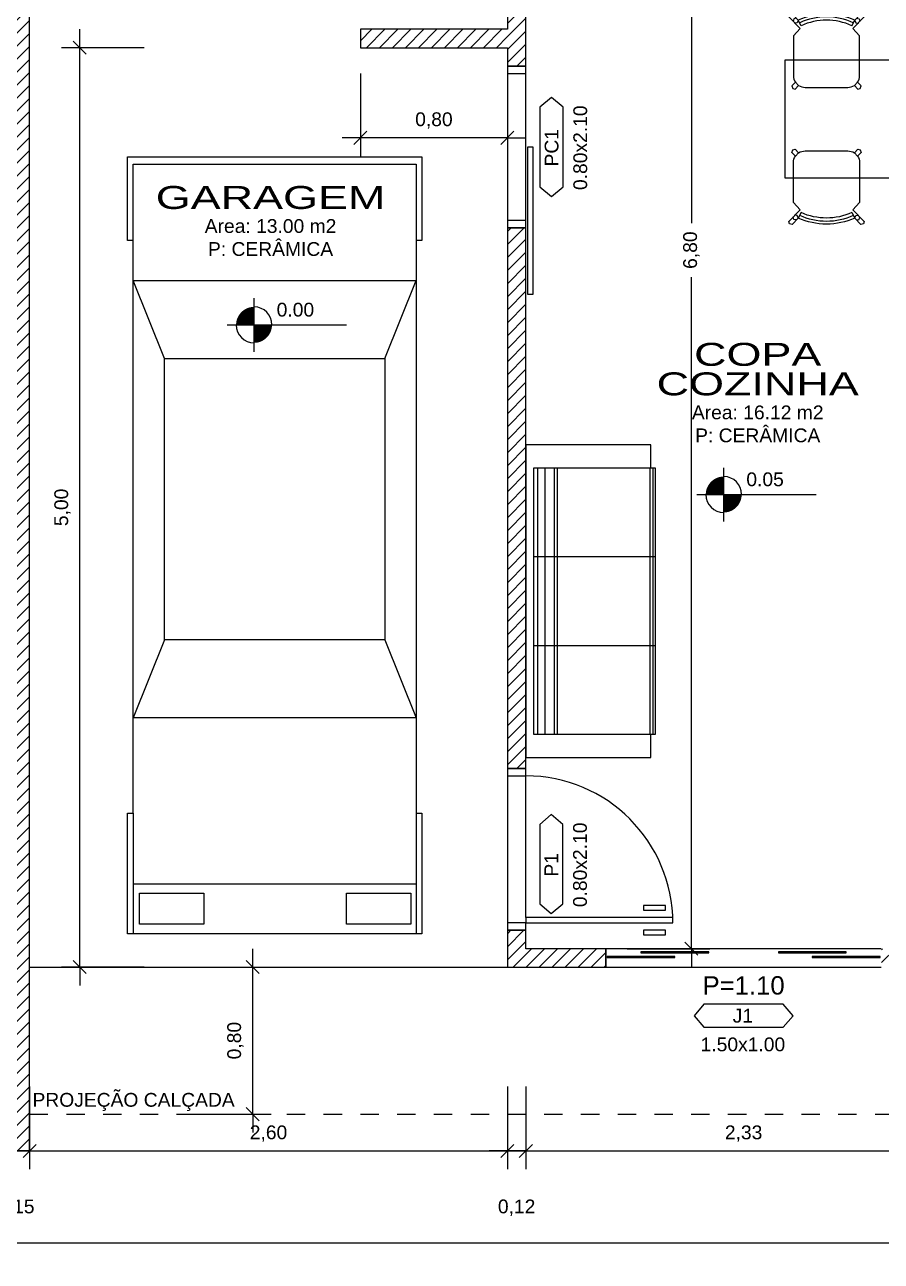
# Model space of a CAD drawing. Header units: metres. Extents: x 49 to 320, y -91 to 27.
# Drawn here: x 153.63 to 158.29, y 4.59 to 11.31 of the extents above; entities that cross this region are included whole.
import ezdxf
from ezdxf.enums import TextEntityAlignment as Align

# ---------------------------------------------------------------- set-up
doc = ezdxf.new("R2010")
doc.units = ezdxf.units.M
doc.header["$LTSCALE"] = 0.2
doc.linetypes.add('DASHED', pattern=[0.75, 0.5, -0.25])
for name, color, linetype in [('ARQ-___-___-CTA', 240, 'Continuous'), ('ARQ-___-___-LEG', 3, 'Continuous'), ('ARQ-___-___-TXT', 4, 'Continuous'), ('ARQ-___-___-VST', 9, 'Continuous'), ('ARQ-ALV', 6, 'Continuous'), ('ARQ-ALV-___-HTC', 13, 'Continuous'), ('ARQ-CXO', 2, 'Continuous'), ('ARQ-DVI', 1, 'Continuous'), ('ARQ-EQP-___-INT', 7, 'Continuous'), ('ARQ-MOB-___-INT', 7, 'Continuous'), ('ARQ-PIS', 2, 'Continuous')]:
    doc.layers.add(name, color=color, linetype=linetype)
doc.styles.add('REGUA100', font='arial.ttf')
doc.styles.add('REGUA60', font='arial.ttf')
doc.styles.add('REGUA80', font='arial.ttf')
doc.dimstyles.new('Active3D', dxfattribs={"dimtxt": 1.5, "dimasz": 0.01, "dimexe": 2, "dimexo": 3, "dimgap": 0.98, "dimtad": 1, "dimlfac": -1, "dimrnd": 0.005, "dimzin": 0, "dimtxsty": 'REGUA60', "dimblk": 'COTATR', "dimcen": 4, "dimdle": 4, "dimclrt": 2, "dimadec": 0, "dimazin": 0, "dimtfac": 1, "dimtmove": 2, "dimatfit": 2, "dimfxl": 1, "dimarcsym": 0})
pattern_1 = [(45, (187.28258, -1), (-0.03535534, 0.03535534), [])]

# ---------------------------------------------------------------- blocks, each defined once
blk = doc.blocks.new('ACVEIC22')
at = {"color": 0}
blk.add_lwpolyline([(77, 180.74), (80, 180.74), (80, 226.21), (-80, 226.21), (-80, 180.74), (-77, 180.74), (-77, -130.66), (-80, -130.66), (-80, -196.28), (80, -196.28), (80, -130.66), (77, -130.66)], close=True, dxfattribs=at)
at = {"layer": 'ARQ-EQP-___-INT'}
for p, q in [((77, 222.31), (-77, 222.31)), ((-77, 222.31), (-77, 180.74)), ((77, 180.74), (77, 222.31)), ((77, 158.93), (-77, 158.93)), ((-60, 116.64), (-77, 158.93)), ((60, 116.64), (77, 158.93)), ((-60, -36.48), (-77, -78.77)), ((60, -36.48), (77, -78.77)), ((-77, -78.77), (77, -78.77)), ((-77, -130.66), (-77, -196.28)), ((77, -130.66), (77, -196.28)), ((-77, -169.29), (77, -169.29))]:
    blk.add_line(p, q, dxfattribs=at)
for points in [[(60, 116.64), (-60, 116.64), (-60, -36.48), (60, -36.48)], [(-39.03, -191.08), (-39.03, -174.28), (-74.03, -174.28), (-74.03, -191.08)], [(73.64, -191.08), (73.64, -174.28), (38.64, -174.28), (38.64, -191.08)]]:
    blk.add_lwpolyline(points, close=True, dxfattribs=at)
blk = doc.blocks.new('MBSOF232')
at = {"color": 0}
blk.add_lwpolyline([(100, 80), (-100, 80), (-100, 0), (-85, 0), (-85, -3), (85, -3), (85, 0), (100, 0)], close=True, dxfattribs=at)
at = {"layer": 'ARQ-MOB-___-INT'}
for p, q in [((85, 72.61), (-85, 72.61)), ((-28.51, -3), (-28.51, 75)), ((28.33, -3), (28.33, 75)), ((85, 67.93), (-85, 67.93)), ((85, 61.9), (-85, 61.9)), ((85, 59.89), (-85, 59.89)), ((85, 0.66), (-85, 0.66)), ((85, -1.35), (-85, -1.35))]:
    blk.add_line(p, q, dxfattribs=at)
blk.add_lwpolyline([(85, 0), (85, 75), (-85, 75), (-85, 0)], dxfattribs=at)
blk = doc.blocks.new('MBCAD4_2')
at = {"color": 0}
blk.add_lwpolyline([(0.02, 49.68, 0.106639), (-19.24, 45.52), (-23.45, 49.88), (-25.13, 49.43), (-25.63, 47.77), (-18.01, 39.93), (-22.5, 34.87), (-22.5, 7.87, 0.159591), (-21.02, 3.34), (-23.5, 0.83), (-22.98, -0.82), (-21.31, -1.27), (-18.97, 1.19, 0.162734), (-14.5, -0.13), (0, -0.13), (14.5, -0.13, 0.162734), (18.97, 1.19), (21.31, -1.27), (22.98, -0.82), (23.5, 0.83), (21.02, 3.34, 0.159591), (22.5, 7.87), (22.5, 34.87), (18.01, 39.93), (25.63, 47.77), (25.13, 49.43), (23.45, 49.88), (19.24, 45.52, 0.106639), (-0.02, 49.68)], format="xyb", dxfattribs=at)
at = {"layer": 'ARQ-MOB-___-INT'}
for p, q in [((-17.22, 41.8), (-19.24, 45.52)), ((17.25, 41.79), (19.24, 45.52)), ((-18.97, 1.19), (-21.02, 3.34)), ((18.97, 1.19), (21.02, 3.34))]:
    blk.add_line(p, q, dxfattribs=at)
for points in [[(-20.47, 46.81), (-22.16, 46.38), (-22.64, 44.7)], [(-19.21, 45.27), (-19.99, 43.71), (-21.73, 43.57)], [(19.21, 45.27), (19.99, 43.71), (21.73, 43.57)], [(20.47, 46.81), (22.16, 46.38), (22.64, 44.7)]]:
    blk.add_lwpolyline(points, dxfattribs=at)
for radius in [43.95, 41.7]:
    blk.add_arc((0, 3.82), radius, 65.57124, 114.39729, dxfattribs=at)
blk = doc.blocks.new('IndEsq1')
blk.add_lwpolyline([(-4.32, 0.44), (4.32, 0.44), (5.38, 1.7), (4.32, 2.96), (-4.32, 2.96), (-5.38, 1.7)], close=True)
at = {"color": 0, "style": 'REGUA60', "width": 1.4}
for tag, p in [('CODESQUAD', (-0.08, 0.95)), ('DIMESQUAD', (-0.08, -2.17))]:
    blk.add_attdef(tag, text='', height=1.5, dxfattribs=at).set_placement(p, align=Align.CENTER)
at = {"color": 0, "style": 'REGUA60', "width": 1.4, "flags": 9}
blk.add_attdef('PEITORIL', text='', height=1.5, dxfattribs=at).set_placement((0.22, -4.49), align=Align.CENTER)
at = {"style": 'REGUA60', "width": 1.4, "flags": 9}
blk.add_attdef('LOCAL', text='', height=1.5, dxfattribs=at).set_placement((-0.08, -6.56), align=Align.CENTER)
blk = doc.blocks.new('IndUni1')
at = {"color": 4, "style": 'REGUA100', "width": 1.4, "flags": 8}
blk.add_attdef('NOME1', text='', height=2.5, dxfattribs=at).set_placement((0.24, 2.99), align=Align.CENTER)
at = {"color": 4, "style": 'REGUA100', "width": 1.4}
blk.add_attdef('NOME2', text='', height=2.5, dxfattribs=at).set_placement((0.24, -0.22), align=Align.CENTER)
at = {"color": 0, "style": 'REGUA60', "width": 1.4}
for tag, p in [('AREA', (0.24, -2.82)), ('PERIM', (0.24, -5.32)), ('PISO', (0.24, -7.82)), ('PAREDE', (0.24, -10.32)), ('TETO', (0.24, -12.82))]:
    blk.add_attdef(tag, text='', height=1.5, dxfattribs=at).set_placement(p, align=Align.CENTER)
blk = doc.blocks.new('COTATR')
at = {"color": 6}
blk.add_line((-71, -71), (71, 71), dxfattribs=at)
at = {"color": 0, "linetype": 'ByBlock'}
blk.add_line((0, 0), (200, 0), dxfattribs=at)
blk = doc.blocks.new('*D113')
at = {"layer": 'ARQ-___-___-CTA', "color": 0, "lineweight": -2, "transparency": 16777216}
for p, q in [((153.6539, 5.536), (153.6539, 5.086)), ((153.5044, 5.186), (153.6534, 5.186))]:
    blk.add_line(p, q, dxfattribs=at)
at = {"layer": 'Defpoints', "color": 0, "transparency": 16777216}
for p in [(153.5039, 5.686), (153.6539, 5.686), (153.6539, 5.186)]:
    blk.add_point(p, dxfattribs=at)
at = {"layer": 'ARQ-___-___-CTA', "color": 0, "lineweight": -2, "transparency": 16777216, "xscale": 0.0005, "yscale": 0.0005, "zscale": 0.0005, "rotation": 180}
blk.add_blockref('COTATR', (153.5039, 5.186), dxfattribs=at)
at = {"layer": 'ARQ-___-___-CTA', "color": 0, "lineweight": -2, "transparency": 16777216, "xscale": 0.0005, "yscale": 0.0005, "zscale": 0.0005}
blk.add_blockref('COTATR', (153.6539, 5.186), dxfattribs=at)
at = {"layer": 'ARQ-___-___-CTA', "color": 2, "transparency": 16777216, "insert": (153.5789, 4.8773), "char_height": 0.075, "attachment_point": 5, "style": 'REGUA60'}
blk.add_mtext('0,15', dxfattribs=at)
blk = doc.blocks.new('*D114')
at = {"layer": 'ARQ-___-___-CTA', "color": 0, "lineweight": -2, "transparency": 16777216}
for p, q in [((156.2539, 5.536), (156.2539, 5.086)), ((153.6544, 5.186), (156.2534, 5.186))]:
    blk.add_line(p, q, dxfattribs=at)
at = {"layer": 'Defpoints', "color": 0, "transparency": 16777216}
for p in [(153.6539, 5.686), (156.2539, 5.686), (156.2539, 5.186)]:
    blk.add_point(p, dxfattribs=at)
at = {"layer": 'ARQ-___-___-CTA', "color": 0, "lineweight": -2, "transparency": 16777216, "xscale": 0.0005, "yscale": 0.0005, "zscale": 0.0005, "rotation": 180}
blk.add_blockref('COTATR', (153.6539, 5.186), dxfattribs=at)
at = {"layer": 'ARQ-___-___-CTA', "color": 0, "lineweight": -2, "transparency": 16777216, "xscale": 0.0005, "yscale": 0.0005, "zscale": 0.0005}
blk.add_blockref('COTATR', (156.2539, 5.186), dxfattribs=at)
at = {"layer": 'ARQ-___-___-CTA', "color": 2, "transparency": 16777216, "insert": (154.9539, 5.2801), "char_height": 0.075, "attachment_point": 5, "style": 'REGUA60'}
blk.add_mtext('2,60', dxfattribs=at)
blk = doc.blocks.new('*D123')
at = {"layer": 'ARQ-___-___-CTA', "color": 0, "lineweight": -2, "transparency": 16777216}
for p, q in [((144.8589, 5.036), (144.8589, 4.586)), ((179.7389, 5.036), (179.7389, 4.586)), ((144.8594, 4.686), (162.3222, 4.686)), ((179.7384, 4.686), (162.6734, 4.686))]:
    blk.add_line(p, q, dxfattribs=at)
at = {"layer": 'Defpoints', "color": 0, "transparency": 16777216}
for p in [(144.8589, 5.186), (179.7389, 5.186), (179.7389, 4.686)]:
    blk.add_point(p, dxfattribs=at)
at = {"layer": 'ARQ-___-___-CTA', "color": 0, "lineweight": -2, "transparency": 16777216, "xscale": 0.0005, "yscale": 0.0005, "zscale": 0.0005, "rotation": 180}
blk.add_blockref('COTATR', (144.8589, 4.686), dxfattribs=at)
at = {"layer": 'ARQ-___-___-CTA', "color": 0, "lineweight": -2, "transparency": 16777216, "xscale": 0.0005, "yscale": 0.0005, "zscale": 0.0005}
blk.add_blockref('COTATR', (179.7389, 4.686), dxfattribs=at)
at = {"layer": 'ARQ-___-___-CTA', "color": 2, "transparency": 16777216, "insert": (162.4978, 4.686), "char_height": 0.075, "attachment_point": 5, "style": 'REGUA60'}
blk.add_mtext('34,88', dxfattribs=at)
blk = doc.blocks.new('*D143')
at = {"layer": 'ARQ-___-___-CTA', "color": 0, "lineweight": -2, "transparency": 16777216}
for p, q in [((155.4539, 11.0459), (155.4539, 10.5959)), ((156.2539, 11.0459), (156.2539, 10.5959)), ((156.2534, 10.6959), (155.4544, 10.6959))]:
    blk.add_line(p, q, dxfattribs=at)
at = {"layer": 'Defpoints', "color": 0, "transparency": 16777216}
for p in [(155.4539, 11.1959), (156.2539, 11.1959), (155.4539, 10.6959)]:
    blk.add_point(p, dxfattribs=at)
at = {"layer": 'ARQ-___-___-CTA', "color": 0, "lineweight": -2, "transparency": 16777216, "xscale": 0.0005, "yscale": 0.0005, "zscale": 0.0005, "rotation": 180}
blk.add_blockref('COTATR', (155.4539, 10.6959), dxfattribs=at)
at = {"layer": 'ARQ-___-___-CTA', "color": 0, "lineweight": -2, "transparency": 16777216, "xscale": 0.0005, "yscale": 0.0005, "zscale": 0.0005}
blk.add_blockref('COTATR', (156.2539, 10.6959), dxfattribs=at)
at = {"layer": 'ARQ-___-___-CTA', "color": 2, "transparency": 16777216, "insert": (155.8539, 10.79), "char_height": 0.075, "attachment_point": 5, "style": 'REGUA60'}
blk.add_mtext('0,80', dxfattribs=at)
blk = doc.blocks.new('*D144')
at = {"layer": 'ARQ-___-___-CTA', "color": 0, "lineweight": -2, "transparency": 16777216}
for p, q in [((154.2771, 11.186), (153.8271, 11.186)), ((153.9271, 6.1865), (153.9271, 11.1855)), ((154.2771, 6.186), (153.8271, 6.186))]:
    blk.add_line(p, q, dxfattribs=at)
at = {"layer": 'Defpoints', "color": 0, "transparency": 16777216}
for p in [(153.9271, 11.186), (154.4271, 11.186), (154.4271, 6.186)]:
    blk.add_point(p, dxfattribs=at)
at = {"layer": 'ARQ-___-___-CTA', "color": 0, "lineweight": -2, "transparency": 16777216, "xscale": 0.0005, "yscale": 0.0005, "zscale": 0.0005}
for p, rotation in [((153.9271, 11.186), 90), ((153.9271, 6.186), 270)]:
    blk.add_blockref('COTATR', p, dxfattribs=dict(at, rotation=rotation))
at = {"layer": 'ARQ-___-___-CTA', "color": 2, "transparency": 16777216, "insert": (153.833, 8.686), "char_height": 0.075, "attachment_point": 5, "rotation": 90, "style": 'REGUA60'}
blk.add_mtext('5,00', dxfattribs=at)
blk = doc.blocks.new('NivelPB')
for p, q in [((0, -2.92), (0, 2.92)), ((-2.92, 0), (10.07, 0))]:
    blk.add_line(p, q)
at = {"const_width": 1.95}
for points in [[(-0.98, 0, -0.414214), (0, 0.98, -0.618034)], [(0, -0.98, 0.414214), (0.98, 0, 0.618034)]]:
    blk.add_lwpolyline(points, format="xyb", dxfattribs=at)
for start, end in [(0, 90), (180, 270)]:
    blk.add_arc((0, 0), 1.95, start, end)
at = {"color": 0, "linetype": 'ByBlock', "style": 'REGUA60', "width": 1.4}
blk.add_attdef('NIVEL', (2.46, 0.9), '', height=1.5, dxfattribs=at)
blk = doc.blocks.new('*D186')
at = {"layer": 'ARQ-___-___-CTA', "color": 0, "lineweight": -2, "transparency": 16777216}
for p, q in [((156.9047, 13.086), (157.3547, 13.086)), ((157.2547, 13.0855), (157.2547, 10.2315)), ((157.2547, 6.2865), (157.2547, 9.9386)), ((156.9047, 6.286), (157.3547, 6.286))]:
    blk.add_line(p, q, dxfattribs=at)
at = {"layer": 'Defpoints', "color": 0, "transparency": 16777216}
for p in [(156.7547, 13.086), (157.2547, 13.086), (156.7547, 6.286)]:
    blk.add_point(p, dxfattribs=at)
at = {"layer": 'ARQ-___-___-CTA', "color": 0, "lineweight": -2, "transparency": 16777216, "xscale": 0.0005, "yscale": 0.0005, "zscale": 0.0005}
for p, rotation in [((157.2547, 13.086), 90), ((157.2547, 6.286), 270)]:
    blk.add_blockref('COTATR', p, dxfattribs=dict(at, rotation=rotation))
at = {"layer": 'ARQ-___-___-CTA', "color": 2, "transparency": 16777216, "insert": (157.2547, 10.0851), "char_height": 0.075, "attachment_point": 5, "rotation": 90, "style": 'REGUA60'}
blk.add_mtext('6,80', dxfattribs=at)
blk = doc.blocks.new('*D246')
at = {"layer": 'ARQ-___-___-CTA', "color": 0, "lineweight": -2, "transparency": 16777216}
for p, q in [((154.518, 6.186), (154.968, 6.186)), ((154.868, 5.3865), (154.868, 6.1855)), ((154.518, 5.386), (154.968, 5.386))]:
    blk.add_line(p, q, dxfattribs=at)
at = {"layer": 'Defpoints', "color": 0, "transparency": 16777216}
for p in [(154.368, 6.186), (154.868, 6.186), (154.368, 5.386)]:
    blk.add_point(p, dxfattribs=at)
at = {"layer": 'ARQ-___-___-CTA', "color": 0, "lineweight": -2, "transparency": 16777216, "xscale": 0.0005, "yscale": 0.0005, "zscale": 0.0005}
for p, rotation in [((154.868, 6.186), 90), ((154.868, 5.386), 270)]:
    blk.add_blockref('COTATR', p, dxfattribs=dict(at, rotation=rotation))
at = {"layer": 'ARQ-___-___-CTA', "color": 2, "transparency": 16777216, "insert": (154.7739, 5.786), "char_height": 0.075, "attachment_point": 5, "rotation": 90, "style": 'REGUA60'}
blk.add_mtext('0,80', dxfattribs=at)

msp = doc.modelspace()

# ---------------------------------------------------------------- hatches: boundary and pattern name
at = {"layer": 'ARQ-ALV-___-HTC'}
h = msp.add_hatch(dxfattribs=at)
h.set_pattern_fill('_U', color=256, scale=0.05, angle=45, style=0, pattern_type=0)
h.set_pattern_definition(pattern_1)
h.paths.add_polyline_path([(153.6539, 5.186), (153.6539, 13.486), (153.5039, 13.486), (153.5039, 5.186)])
h = msp.add_hatch(dxfattribs=at)
h.set_pattern_fill('_U', color=256, scale=0.05, angle=45, style=0, pattern_type=0)
h.set_pattern_definition(pattern_1)
h.paths.add_polyline_path([(156.2539, 7.266), (156.3539, 7.266), (156.3539, 10.206), (156.2539, 10.206)])
h.paths.add_polyline_path([(156.3539, 11.086), (156.3539, 13.086), (156.2539, 13.186), (156.2539, 11.086)])
h.paths.add_polyline_path([(156.2539, 6.386), (156.2539, 6.186), (156.3539, 6.286), (156.3539, 6.386)])
h = msp.add_hatch(dxfattribs=at)
h.set_pattern_fill('_U', color=256, scale=0.05, angle=45, style=0, pattern_type=0)
h.set_pattern_definition(pattern_1)
h.paths.add_polyline_path([(156.2539, 11.186), (156.2539, 11.286), (155.4539, 11.286), (155.4539, 11.186)])
h = msp.add_hatch(dxfattribs=at)
h.set_pattern_fill('_U', color=256, scale=0.05, angle=45, style=0, pattern_type=0)
h.set_pattern_definition(pattern_1)
h.paths.add_polyline_path([(161.2739, 6.186), (162.2239, 6.186), (162.2239, 6.286), (161.2739, 6.286)])
h.paths.add_polyline_path([(159.7739, 6.186), (159.7739, 6.286), (158.2889, 6.286), (158.2889, 6.186)])
h.paths.add_polyline_path([(156.7889, 6.186), (156.7889, 6.286), (156.3539, 6.286), (156.2539, 6.186)])

# ---------------------------------------------------------------- linework, layer by layer
at = {"layer": 'ARQ-___-___-CTA'}
for p, q in [((156.3539, 5.536), (156.3539, 5.086)), ((156.2544, 5.186), (156.3534, 5.186)), ((156.3544, 5.186), (158.7234, 5.186))]:
    msp.add_line(p, q, dxfattribs=at)
at = {"layer": 'ARQ-___-___-VST'}
for p, q in [((158.7239, 11.1175), (157.7639, 11.1175)), ((157.7639, 11.1175), (157.7639, 10.4775)), ((156.2539, 11.046), (156.2539, 10.246)), ((156.3539, 10.246), (156.3539, 11.046)), ((157.7639, 10.4775), (158.7239, 10.4775)), ((156.2539, 7.226), (156.2539, 6.426)), ((156.3539, 6.456), (156.3539, 7.226)), ((156.9939, 6.521), (156.9939, 6.496)), ((157.1139, 6.521), (156.9939, 6.521)), ((156.9939, 6.496), (157.1139, 6.496)), ((157.1139, 6.496), (157.1139, 6.521)), ((156.9939, 6.386), (156.9939, 6.361)), ((157.1139, 6.386), (156.9939, 6.386)), ((156.9939, 6.361), (157.1139, 6.361)), ((157.1139, 6.361), (157.1139, 6.386)), ((158.2879, 6.286), (156.7899, 6.286)), ((156.7899, 6.186), (158.2879, 6.186))]:
    msp.add_line(p, q, dxfattribs=at)
at = {"layer": 'ARQ-___-___-VST', "linetype": 'DASHED'}
msp.add_line((153.6539, 5.386), (162.2239, 5.386), dxfattribs=at)
at = {"layer": 'ARQ-ALV'}
for p, q in [((153.6539, 5.186), (153.6539, 13.486)), ((156.2539, 13.186), (156.2539, 11.286)), ((156.3539, 11.086), (156.3539, 13.086)), ((155.4539, 11.286), (155.4539, 11.186)), ((156.2539, 11.286), (155.4539, 11.286)), ((155.4539, 11.186), (156.2539, 11.186)), ((156.2539, 11.186), (156.2539, 11.086)), ((156.2539, 11.086), (156.3539, 11.086)), ((156.3539, 10.206), (156.2539, 10.206)), ((156.2539, 10.206), (156.2539, 7.266)), ((156.3539, 7.266), (156.3539, 10.206)), ((156.2539, 7.266), (156.3539, 7.266)), ((156.2539, 6.386), (156.2539, 6.186)), ((156.3539, 6.386), (156.2539, 6.386)), ((156.3539, 6.286), (156.3539, 6.386)), ((156.7889, 6.286), (156.3539, 6.286)), ((156.7889, 6.186), (156.7889, 6.286)), ((156.2539, 6.186), (156.7889, 6.186)), ((153.5039, 5.186), (153.6539, 5.186))]:
    msp.add_line(p, q, dxfattribs=at)
at = {"layer": 'ARQ-CXO'}
for p, q in [((156.3539, 11.086), (156.2539, 11.086)), ((156.2539, 11.086), (156.2539, 11.046)), ((156.2539, 11.046), (156.3539, 11.046)), ((156.3539, 11.046), (156.3539, 11.086)), ((156.3939, 10.646), (156.3639, 10.646)), ((156.3639, 10.646), (156.3639, 9.846)), ((156.3939, 9.846), (156.3939, 10.646)), ((156.2539, 10.246), (156.2539, 10.206)), ((156.3539, 10.246), (156.2539, 10.246)), ((156.3539, 10.206), (156.3539, 10.246)), ((156.2539, 10.206), (156.3539, 10.206)), ((156.3639, 9.846), (156.3939, 9.846)), ((156.3539, 7.266), (156.2539, 7.266)), ((156.2539, 7.266), (156.2539, 7.226)), ((156.3539, 7.226), (156.3539, 7.266)), ((156.2539, 7.226), (156.3539, 7.226)), ((157.1539, 6.456), (156.3539, 6.456)), ((156.3539, 6.456), (156.3539, 6.426)), ((157.1539, 6.426), (157.1539, 6.456)), ((156.2539, 6.426), (156.2539, 6.386)), ((156.3539, 6.426), (156.2539, 6.426)), ((156.3539, 6.386), (156.3539, 6.426)), ((156.3539, 6.426), (157.1539, 6.426)), ((156.2539, 6.386), (156.3539, 6.386)), ((156.7899, 6.286), (156.7889, 6.286)), ((156.7889, 6.286), (156.7889, 6.186)), ((156.7899, 6.186), (156.7899, 6.286)), ((156.7889, 6.186), (156.7899, 6.186))]:
    msp.add_line(p, q, dxfattribs=at)
at = {"layer": 'ARQ-DVI'}
for p, q in [((157.3498, 6.2685), (156.9805, 6.2685)), ((156.9805, 6.2685), (156.9805, 6.2635)), ((156.9805, 6.2635), (157.3498, 6.2635)), ((157.3498, 6.2635), (157.3498, 6.2685)), ((158.0973, 6.2685), (157.728, 6.2685)), ((157.728, 6.2685), (157.728, 6.2635)), ((157.728, 6.2635), (158.0973, 6.2635)), ((158.0973, 6.2635), (158.0973, 6.2685)), ((157.1651, 6.2435), (156.7959, 6.2435)), ((156.7959, 6.2435), (156.7959, 6.2385)), ((156.7959, 6.2385), (157.1651, 6.2385)), ((157.1651, 6.2385), (157.1651, 6.2435)), ((158.2819, 6.2435), (157.9126, 6.2435)), ((157.9126, 6.2435), (157.9126, 6.2385)), ((157.9126, 6.2385), (158.2819, 6.2385)), ((158.2819, 6.2385), (158.2819, 6.2435))]:
    msp.add_line(p, q, dxfattribs=at)
at = {"layer": 'ARQ-PIS'}
for p, q in [((156.2539, 11.046), (156.2539, 10.246)), ((156.2539, 7.226), (156.2539, 6.426)), ((153.6539, 6.186), (156.2539, 6.186)), ((153.6539, 6.186), (156.2539, 6.186))]:
    msp.add_line(p, q, dxfattribs=at)
msp.add_arc((156.3539, 6.426), 0.8, 0, 90, dxfattribs=at)

# ---------------------------------------------------------------- block references
at = {"xscale": -0.01, "yscale": 0.01, "zscale": 0.01}
msp.add_blockref('ACVEIC22', (154.9875, 8.3299), dxfattribs=at)
at = {"layer": 'ARQ-___-___-CTA', "color": 2}
ref = msp.add_blockref('NivelPB', (154.8753, 9.6787), dxfattribs=dict(at, xscale=0.05, yscale=0.05, zscale=0.05))
ref.add_attrib('NIVEL', '0.00', (154.9982, 9.7239), dxfattribs={"layer": '0', "color": 0, "linetype": 'ByBlock', "height": 0.075, "style": 'REGUA60'})
ref = msp.add_blockref('NivelPB', (157.4307, 8.756), dxfattribs=dict(at, xscale=0.05, yscale=0.05, zscale=0.05))
ref.add_attrib('NIVEL', '0.05', (157.5537, 8.8012), dxfattribs={"layer": '0', "color": 0, "linetype": 'ByBlock', "height": 0.075, "style": 'REGUA60'})
at = {"layer": 'ARQ-___-___-CTA', "xscale": 0.0005, "yscale": 0.0005, "zscale": 0.0005, "rotation": 180}
for p in [(156.2539, 5.186), (156.3539, 5.186)]:
    msp.add_blockref('COTATR', p, dxfattribs=at)
at = {"layer": 'ARQ-___-___-CTA', "xscale": 0.0005, "yscale": 0.0005, "zscale": 0.0005}
msp.add_blockref('COTATR', (156.3539, 5.186), dxfattribs=at)
at = {"layer": 'ARQ-___-___-LEG'}
ref = msp.add_blockref('IndEsq1', (156.579, 10.646), dxfattribs=dict(at, xscale=0.05, yscale=0.05, zscale=0.05, rotation=90))
ref.add_attrib('CODESQUAD', 'PC1', dxfattribs={"layer": '0', "color": 0, "height": 0.075, "rotation": 90, "style": 'REGUA60'}).set_placement((156.5315, 10.642), align=Align.CENTER)
ref.add_attrib('DIMESQUAD', '0.80x2.10', dxfattribs={"layer": '0', "color": 0, "height": 0.075, "rotation": 90, "style": 'REGUA60'}).set_placement((156.6874, 10.642), align=Align.CENTER)
ref = msp.add_blockref('IndEsq1', (156.5776, 6.746), dxfattribs=dict(at, xscale=0.05, yscale=0.05, zscale=0.05, rotation=90))
ref.add_attrib('CODESQUAD', 'P1', dxfattribs={"layer": '0', "color": 0, "height": 0.075, "rotation": 90, "style": 'REGUA60'}).set_placement((156.53, 6.742), align=Align.CENTER)
ref.add_attrib('DIMESQUAD', '0.80x2.10', dxfattribs={"layer": '0', "color": 0, "height": 0.075, "rotation": 90, "style": 'REGUA60'}).set_placement((156.686, 6.742), align=Align.CENTER)
ref = msp.add_blockref('IndEsq1', (157.5389, 5.8365), dxfattribs=dict(at, xscale=0.05, yscale=0.05, zscale=0.05))
ref.add_attrib('CODESQUAD', 'J1', dxfattribs={"layer": '0', "color": 0, "height": 0.075, "style": 'REGUA60'}).set_placement((157.5349, 5.884), align=Align.CENTER)
ref.add_attrib('DIMESQUAD', '1.50x1.00', dxfattribs={"layer": '0', "color": 0, "height": 0.075, "style": 'REGUA60'}).set_placement((157.5349, 5.728), align=Align.CENTER)
at = {"layer": 'ARQ-___-___-TXT'}
ref = msp.add_blockref('IndUni1', (154.9531, 10.3199), dxfattribs=dict(at, xscale=0.05, yscale=0.05, zscale=0.05))
ref.add_attrib('NOME2', 'GARAGEM', dxfattribs={"layer": '0', "color": 4, "height": 0.125, "style": 'REGUA100', "width": 1.4}).set_placement((154.965, 10.309), align=Align.CENTER)
ref.add_attrib('AREA', 'Area: 13.00 m2', dxfattribs={"layer": '0', "color": 0, "height": 0.075, "style": 'REGUA60'}).set_placement((154.965, 10.1787), align=Align.CENTER)
ref.add_attrib('PERIM', 'P: CERÂMICA', dxfattribs={"layer": '0', "color": 0, "height": 0.075, "style": 'REGUA60'}).set_placement((154.965, 10.0537), align=Align.CENTER)
ref = msp.add_blockref('IndUni1', (157.6037, 9.3064), dxfattribs=dict(at, xscale=0.05, yscale=0.05, zscale=0.05))
ref.add_attrib('NOME1', 'COPA', dxfattribs={"layer": '0', "color": 4, "height": 0.125, "style": 'REGUA100', "width": 1.4, "flags": 8}).set_placement((157.6156, 9.4559), align=Align.CENTER)
ref.add_attrib('NOME2', 'COZINHA', dxfattribs={"layer": '0', "color": 4, "height": 0.125, "style": 'REGUA100', "width": 1.4}).set_placement((157.6156, 9.2954), align=Align.CENTER)
ref.add_attrib('AREA', 'Area: 16.12 m2', dxfattribs={"layer": '0', "color": 0, "height": 0.075, "style": 'REGUA60'}).set_placement((157.6156, 9.1652), align=Align.CENTER)
ref.add_attrib('PERIM', 'P: CERÂMICA', dxfattribs={"layer": '0', "color": 0, "height": 0.075, "style": 'REGUA60'}).set_placement((157.6156, 9.0402), align=Align.CENTER)
at = {"layer": 'ARQ-___-___-VST', "xscale": 0.008, "yscale": 0.008, "zscale": 0.008}
msp.add_blockref('MBCAD4_2', (157.9898, 10.9714), dxfattribs=at)
at = {"layer": 'ARQ-___-___-VST'}
for name, p, xscale, yscale, zscale, rotation in [('MBCAD4_2', (157.9898, 10.6236), -0.008, 0.008, 0.008, 180), ('MBSOF232', (157.0339, 8.176), 0.0085, 0.0085, 0.0085, 90.00000000000001)]:
    msp.add_blockref(name, p, dxfattribs=dict(at, xscale=xscale, yscale=yscale, zscale=zscale, rotation=rotation))

# ---------------------------------------------------------------- texts
at = {"layer": 'ARQ-___-___-CTA', "color": 2, "char_height": 0.075, "attachment_point": 5, "style": 'REGUA60'}
for s, insert in [('2,33', (157.5389, 5.2801)), ('0,12', (156.3039, 4.8773))]:
    msp.add_mtext(s, dxfattribs=dict(at, insert=insert))
at = {"layer": 'ARQ-___-___-LEG', "style": 'REGUA80'}
msp.add_text('P=1.10', height=0.1, dxfattribs=at).set_placement((157.5389, 6.0865), align=Align.MIDDLE)
at = {"layer": 'ARQ-___-___-LEG', "style": 'REGUA60'}
msp.add_text('PROJEÇÃO CALÇADA', height=0.075, dxfattribs=at).set_placement((153.6697, 5.4265))

# ---------------------------------------------------------------- dimensions: what is measured, and where the dimension line sits
at = {"layer": 'ARQ-___-___-CTA'}
dim = msp.add_linear_dim(base=(157.2547, 13.086), p1=(156.7547, 6.286), p2=(156.7547, 13.086), angle=90, dimstyle='Active3D', override={"dimscale": 0.05}, dxfattribs=at)
dim.commit()
dim.dimension.update_dxf_attribs({"geometry": '*D186', "text_midpoint": (157.2547, 10.0851), "dimtype": 160})
for base, p1, p2, angle, picture, middle in [((153.9271, 11.186), (154.4271, 6.186), (154.4271, 11.186), 90, '*D144', (153.833, 8.686)), ((155.4539, 10.6959), (156.2539, 11.1959), (155.4539, 11.1959), 180, '*D143', (155.8539, 10.79)), ((154.868, 6.186), (154.368, 5.386), (154.368, 6.186), 90, '*D246', (154.7739, 5.786))]:
    dim = msp.add_linear_dim(base=base, p1=p1, p2=p2, angle=angle, dimstyle='Active3D', override={"dimscale": 0.05}, dxfattribs=at)
    dim.commit()
    dim.dimension.update_dxf_attribs({"geometry": picture, "text_midpoint": middle})
for base, p1, p2, picture, middle in [((153.6539, 5.186), (153.5039, 5.686), (153.6539, 5.686), '*D113', (153.5789, 4.8773)), ((156.2539, 5.186), (153.6539, 5.686), (156.2539, 5.686), '*D114', (154.9539, 5.2801))]:
    dim = msp.add_linear_dim(base=base, p1=p1, p2=p2, dimstyle='Active3D', override={"dimscale": 0.05, "dimse1": 1}, dxfattribs=at)
    dim.commit()
    dim.dimension.update_dxf_attribs({"geometry": picture, "text_midpoint": middle})
dim = msp.add_linear_dim(base=(179.7389, 4.686), p1=(144.8589, 5.186), p2=(179.7389, 5.186), dimstyle='Active3D', override={"dimscale": 0.05}, dxfattribs=at)
dim.commit()
dim.dimension.update_dxf_attribs({"geometry": '*D123', "text_midpoint": (162.4978, 4.686), "dimtype": 160})

doc.saveas('drawing.dxf')
